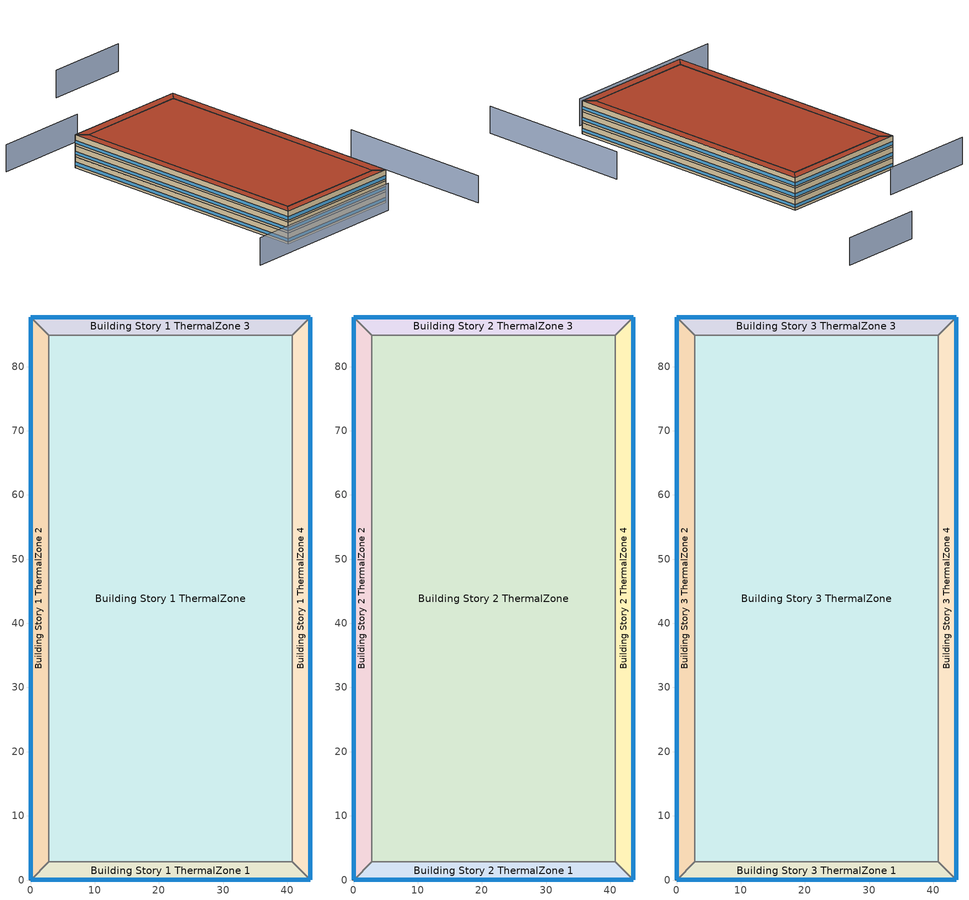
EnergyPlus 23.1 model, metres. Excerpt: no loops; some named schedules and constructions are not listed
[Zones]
Building Story 1 ThermalZone
 floor ground (Typical Insulated Carpeted 8in Slab Floor): 40.8,2.83 2.83,2.83 2.83,84.91 40.8,84.91 z0
 wall adiabatic (Typical Interior Wall): 2.83,2.83 40.8,2.83 40.8,84.91 2.83,84.91 2.83,2.83 z0:3.6
 ceiling adiabatic (Typical Interior Floor): 40.8,84.91 2.83,84.91 2.83,2.83 40.8,2.83 z3.6
Building Story 1 ThermalZone 1
 floor ground (Typical Insulated Carpeted 8in Slab Floor): 43.63,0 0,0 2.83,2.83 40.8,2.83 z0
 wall outside (Typical Insulated Steel Framed Exterior Wall R-20.41): 0,0 43.63,0 z0:3.6
 wall adiabatic (Typical Interior Wall): 43.63,0 40.8,2.83 2.83,2.83 0,0 z0:3.6
 window (U 0.48 SHGC 0.40 Dbl Ref-D Clr 6mm/13mm): 0.03,0 43.6,0 z0.76:1.84
 ceiling adiabatic (Typical Interior Ceiling): 40.8,2.83 2.83,2.83 0,0 43.63,0 z3.6
Building Story 1 ThermalZone 2
 floor ground (Typical Insulated Carpeted 8in Slab Floor): 0,0 0,87.74 2.83,84.91 2.83,2.83 z0
 wall outside (Typical Insulated Steel Framed Exterior Wall R-20.41): 0,87.74 0,0 z0:3.6
 wall adiabatic (Typical Interior Wall): 0,0 2.83,2.83 2.83,84.91 0,87.74 z0:3.6
 window (U 0.48 SHGC 0.40 Dbl Ref-D Clr 6mm/13mm): 0,87.71 0,0.03 z0.76:1.84
 ceiling adiabatic (Typical Interior Ceiling): 2.83,2.83 2.83,84.91 0,87.74 0,0 z3.6
Building Story 1 ThermalZone 3
 floor ground (Typical Insulated Carpeted 8in Slab Floor): 0,87.74 43.63,87.74 40.8,84.91 2.83,84.91 z0
 wall outside (Typical Insulated Steel Framed Exterior Wall R-20.41): 43.63,87.74 0,87.74 z0:3.6
 wall adiabatic (Typical Interior Wall): 0,87.74 2.83,84.91 40.8,84.91 43.63,87.74 z0:3.6
 window (U 0.48 SHGC 0.40 Dbl Ref-D Clr 6mm/13mm): 43.6,87.74 0.03,87.74 z0.76:1.84
 ceiling adiabatic (Typical Interior Ceiling): 2.83,84.91 40.8,84.91 43.63,87.74 0,87.74 z3.6
Building Story 1 ThermalZone 4
 floor ground (Typical Insulated Carpeted 8in Slab Floor): 43.63,87.74 43.63,0 40.8,2.83 40.8,84.91 z0
 wall outside (Typical Insulated Steel Framed Exterior Wall R-20.41): 43.63,0 43.63,87.74 z0:3.6
 wall adiabatic (Typical Interior Wall): 43.63,87.74 40.8,84.91 40.8,2.83 43.63,0 z0:3.6
 window (U 0.48 SHGC 0.40 Dbl Ref-D Clr 6mm/13mm): 43.63,0.03 43.63,87.71 z0.76:1.84
 ceiling adiabatic (Typical Interior Ceiling): 40.8,84.91 40.8,2.83 43.63,0 43.63,87.74 z3.6
Building Story 2 ThermalZone
 floor adiabatic (Typical Interior Floor): 40.8,2.83 2.83,2.83 2.83,84.91 40.8,84.91 z3.6
 wall adiabatic (Typical Interior Wall): 2.83,2.83 40.8,2.83 40.8,84.91 2.83,84.91 2.83,2.83 z3.6:7.2
 ceiling adiabatic (Typical Interior Ceiling): 40.8,84.91 2.83,84.91 2.83,2.83 40.8,2.83 z7.2
Building Story 2 ThermalZone 1
 floor adiabatic (Typical Interior Ceiling): 43.63,0 0,0 2.83,2.83 40.8,2.83 z3.6
 wall outside (Typical Insulated Steel Framed Exterior Wall R-20.41): 0,0 43.63,0 z3.6:7.2
 wall adiabatic (Typical Interior Wall): 43.63,0 40.8,2.83 2.83,2.83 0,0 z3.6:7.2
 window (U 0.48 SHGC 0.40 Dbl Ref-D Clr 6mm/13mm): 0.03,0 43.6,0 z4.36:5.44
 ceiling adiabatic (Typical Interior Ceiling): 40.8,2.83 2.83,2.83 0,0 43.63,0 z7.2
Building Story 2 ThermalZone 2
 floor adiabatic (Typical Interior Ceiling): 0,0 0,87.74 2.83,84.91 2.83,2.83 z3.6
 wall outside (Typical Insulated Steel Framed Exterior Wall R-20.41): 0,87.74 0,0 z3.6:7.2
 wall adiabatic (Typical Interior Wall): 0,0 2.83,2.83 2.83,84.91 0,87.74 z3.6:7.2
 window (U 0.48 SHGC 0.40 Dbl Ref-D Clr 6mm/13mm): 0,87.71 0,0.03 z4.36:5.44
 ceiling adiabatic (Typical Interior Ceiling): 2.83,2.83 2.83,84.91 0,87.74 0,0 z7.2
Building Story 2 ThermalZone 3
 floor adiabatic (Typical Interior Ceiling): 0,87.74 43.63,87.74 40.8,84.91 2.83,84.91 z3.6
 wall outside (Typical Insulated Steel Framed Exterior Wall R-20.41): 43.63,87.74 0,87.74 z3.6:7.2
 wall adiabatic (Typical Interior Wall): 0,87.74 2.83,84.91 40.8,84.91 43.63,87.74 z3.6:7.2
 window (U 0.48 SHGC 0.40 Dbl Ref-D Clr 6mm/13mm): 43.6,87.74 0.03,87.74 z4.36:5.44
 ceiling adiabatic (Typical Interior Ceiling): 2.83,84.91 40.8,84.91 43.63,87.74 0,87.74 z7.2
Building Story 2 ThermalZone 4
 floor adiabatic (Typical Interior Ceiling): 43.63,87.74 43.63,0 40.8,2.83 40.8,84.91 z3.6
 wall outside (Typical Insulated Steel Framed Exterior Wall R-20.41): 43.63,0 43.63,87.74 z3.6:7.2
 wall adiabatic (Typical Interior Wall): 43.63,87.74 40.8,84.91 40.8,2.83 43.63,0 z3.6:7.2
 window (U 0.48 SHGC 0.40 Dbl Ref-D Clr 6mm/13mm): 43.63,0.03 43.63,87.71 z4.36:5.44
 ceiling adiabatic (Typical Interior Ceiling): 40.8,84.91 40.8,2.83 43.63,0 43.63,87.74 z7.2
Building Story 3 ThermalZone
 floor adiabatic (Typical Interior Ceiling): 40.8,2.83 2.83,2.83 2.83,84.91 40.8,84.91 z7.2
 wall adiabatic (Typical Interior Wall): 2.83,2.83 40.8,2.83 40.8,84.91 2.83,84.91 2.83,2.83 z7.2:10.8
 roof outside (Typical IEAD Roof R-31.25): 40.8,84.91 2.83,84.91 2.83,2.83 40.8,2.83 z10.8
Building Story 3 ThermalZone 1
 floor adiabatic (Typical Interior Ceiling): 43.63,0 0,0 2.83,2.83 40.8,2.83 z7.2
 wall outside (Typical Insulated Steel Framed Exterior Wall R-20.41): 0,0 43.63,0 z7.2:10.8
 wall adiabatic (Typical Interior Wall): 43.63,0 40.8,2.83 2.83,2.83 0,0 z7.2:10.8
 window (U 0.48 SHGC 0.40 Dbl Ref-D Clr 6mm/13mm): 0.03,0 43.6,0 z7.96:9.04
 roof outside (Typical IEAD Roof R-31.25): 40.8,2.83 2.83,2.83 0,0 43.63,0 z10.8
Building Story 3 ThermalZone 2
 floor adiabatic (Typical Interior Ceiling): 0,0 0,87.74 2.83,84.91 2.83,2.83 z7.2
 wall outside (Typical Insulated Steel Framed Exterior Wall R-20.41): 0,87.74 0,0 z7.2:10.8
 wall adiabatic (Typical Interior Wall): 0,0 2.83,2.83 2.83,84.91 0,87.74 z7.2:10.8
 window (U 0.48 SHGC 0.40 Dbl Ref-D Clr 6mm/13mm): 0,87.71 0,0.03 z7.96:9.04
 roof outside (Typical IEAD Roof R-31.25): 2.83,2.83 2.83,84.91 0,87.74 0,0 z10.8
Building Story 3 ThermalZone 3
 floor adiabatic (Typical Interior Ceiling): 0,87.74 43.63,87.74 40.8,84.91 2.83,84.91 z7.2
 wall outside (Typical Insulated Steel Framed Exterior Wall R-20.41): 43.63,87.74 0,87.74 z7.2:10.8
 wall adiabatic (Typical Interior Wall): 0,87.74 2.83,84.91 40.8,84.91 43.63,87.74 z7.2:10.8
 window (U 0.48 SHGC 0.40 Dbl Ref-D Clr 6mm/13mm): 43.6,87.74 0.03,87.74 z7.96:9.04
 roof outside (Typical IEAD Roof R-31.25): 2.83,84.91 40.8,84.91 43.63,87.74 0,87.74 z10.8
Building Story 3 ThermalZone 4
 floor adiabatic (Typical Interior Ceiling): 43.63,87.74 43.63,0 40.8,2.83 40.8,84.91 z7.2
 wall outside (Typical Insulated Steel Framed Exterior Wall R-20.41): 43.63,0 43.63,87.74 z7.2:10.8
 wall adiabatic (Typical Interior Wall): 43.63,87.74 40.8,84.91 40.8,2.83 43.63,0 z7.2:10.8
 window (U 0.48 SHGC 0.40 Dbl Ref-D Clr 6mm/13mm): 43.63,0.03 43.63,87.71 z7.96:9.04
 roof outside (Typical IEAD Roof R-31.25): 40.8,84.91 40.8,2.83 43.63,0 43.63,87.74 z10.8
shading: -16.75,100.95 15.24,100.95 / 39.77,-4.66 -17.75,-4.66 / 62.47,31.54 62.47,-20.77 / 35.92,128.61 63.81,128.61 z0:9
[Building]
bld_12: Terrain=City
[Site:Location]
Laramie General Brees Field_WY_USA: Latitude {deg}=41.31356; Longitude {deg}=-105.585; Time Zone {hr}=-7; Elevation {m}=2215
[Site:GroundTemperature:FCfactorMethod]
8.6, 2.8, -4.1, -8.8, -2.2, 0.3, 6.7, 10.1, 16.5, 20.6, 19.2, 14.7
[Site:WaterMainsTemperature]
Calculation Method=Correlation; Annual Average Outdoor Air Temperature {C}=8.96667; Maximum Difference In Monthly Average Outdoor Air Temperatures {deltaC}=26.2
[SizingPeriod:DesignDay] Day of Month=21; Dry-Bulb Temperature Range Modifier Type=DefaultMultipliers; Humidity Condition Type=Wetbulb; Barometric Pressure {Pa}=98769; Rain Indicator=No; Snow Indicator=No; Daylight Saving Time Indicator=No; Begin Environment Reset Mode=FullResetAtBeginEnvironment
Name | Month | Day Type | Maximum Dry-Bulb Temperature {C} | Daily Dry-Bulb Temperature Range {deltaC} | Wetbulb or DewPoint at Maximum Dry-Bulb {C} | Wind Speed {m/s} | Wind Direction {deg} | Solar Model Indicator | ASHRAE Clear Sky Optical Depth for Beam Irradiance (taub) | ASHRAE Clear Sky Optical Depth for Diffuse Irradiance (taud) | Sky Clearness
Buffalo Niagara Intl Ap Ann Clg .4% Condns DB=>MWB 1 | 7 | SummerDesignDay | 30.3 | 9.3 | 21.8 | 5.7 | 240 | ASHRAETau | 0.462 | 2.001
Buffalo Niagara Intl Ap Ann Clg .4% Condns WB=>MDB 1 | 7 | SummerDesignDay | 27.8 | 9.3 | 23.8 | 5.7 | 240 | ASHRAETau | 0.462 | 2.001
Buffalo Niagara Intl Ap Ann Htg 99.6% Condns DB 1 | 1 | WinterDesignDay | -16.3 | 0 | -16.3 | 5.1 | 270 | ASHRAEClearSky |  |  | 0
[Material] Thermal Absorptance=0.9; Solar Absorptance=0.7
Name | Roughness | Thickness {m} | Conductivity {W/m-K} | Density {kg/m3} | Specific Heat {J/kg-K} | Visible Absorptance
100mm Normalweight concrete floor | MediumRough | 0.1016 | 2.31045 | 2322 | 832.557 | 0.7
25mm Stucco | Smooth | 0.0254 | 0.72 | 1856 | 840 | 0.7
5/8 in. Gypsum Board | MediumSmooth | 0.0159 | 0.16 | 800 | 1090 | 0.7
8 in. Normalweight Concrete Floor | MediumRough | 0.2032 | 2.31 | 2322 | 832 | 0.7
G01 13mm gypsum board | Smooth | 0.0127 | 0.160031 | 800.001 | 1090.73 | 0.5
Metal Roof Surface | Smooth | 0.0008 | 45.28 | 7824 | 500 | 0.7
Roof Membrane | VeryRough | 0.0095 | 0.16 | 1121.29 | 1460 | 0.7
[Material:NoMass] Roughness=Smooth; Thermal Absorptance=0.9; Solar Absorptance=0.7
Name | Thermal Resistance {m2-K/W} | Visible Absorptance
CP02 CARPET PAD; Typical Carpet Pad | 0.21648 | 0.8
Typical Insulation R-18.23 | 3.21036 | 0.7
Typical Insulation R-30.13 | 5.30668 | 0.7
[WindowMaterial:Gas]
AIR 13MM: Gas Type=Air; Thickness {m}=0.0127
[WindowMaterial:Glazing] Optical Data Type=SpectralAverage; Thickness {m}=0.006; Infrared Transmittance at Normal Incidence=0; Front Side Infrared Hemispherical Emissivity=0.84; Conductivity {W/m-K}=0.9; Dirt Correction Factor for Solar and Visible Transmittance=1; Solar Diffusing=No
Name | Solar Transmittance at Normal Incidence | Front Side Solar Reflectance at Normal Incidence | Back Side Solar Reflectance at Normal Incidence | Visible Transmittance at Normal Incidence | Front Side Visible Reflectance at Normal Incidence | Back Side Visible Reflectance at Normal Incidence | Back Side Infrared Hemispherical Emissivity
CLEAR 6MM | 0.775 | 0.071 | 0.071 | 0.881 | 0.08 | 0.08 | 0.84
REF D CLEAR 6MM | 0.429 | 0.308 | 0.379 | 0.334 | 0.453 | 0.505 | 0.82
[Construction]
Typical IEAD Roof R-31.25: Roof Membrane, Typical Insulation R-30.13, Metal Roof Surface
Typical Insulated Carpeted 8in Slab Floor: 8 in. Normalweight Concrete Floor, Typical Carpet Pad
Typical Insulated Steel Framed Exterior Wall R-20.41: 25mm Stucco, 5/8 in. Gypsum Board, Typical Insulation R-18.23, 5/8 in. Gypsum Board
Typical Interior Ceiling: CP02 CARPET PAD, 100mm Normalweight concrete floor
Typical Interior Floor: 100mm Normalweight concrete floor, CP02 CARPET PAD
Typical Interior Wall: G01 13mm gypsum board, G01 13mm gypsum board
U 0.48 SHGC 0.40 Dbl Ref-D Clr 6mm/13mm: REF D CLEAR 6MM, AIR 13MM, CLEAR 6MM
[SurfaceProperty:SurroundingSurfaces] Surrounding Surface 1=SurroundingSurface1; Surrounding Surface 1 View Factor=0.5
Name | Surrounding Surface 1 Temperature Schedule
SrdSurfs:Surface 56 | Srf-Surface 56-Tmp
SrdSurfs:Surface 44 | Srf-Surface 44-Tmp
SrdSurfs:Surface 50 | Srf-Surface 50-Tmp
SrdSurfs:Surface 38 | Srf-Surface 38-Tmp
[SurfaceProperty:LocalEnvironment]
Name | Exterior Surface | Surrounding Surfaces Object
LocEnv:Surface 44 | Surface 44 | SrdSurfs:Surface 56
LocEnv:Surface 56 | Surface 56 | SrdSurfs:Surface 44
LocEnv:Surface 50 | Surface 50 | SrdSurfs:Surface 38
LocEnv:Surface 38 | Surface 38 | SrdSurfs:Surface 50
[Zone] Part of Total Floor Area=Yes
Name | Multiplier
Building Story 1 ThermalZone; Building Story 1 ThermalZone 1; Building Story 1 ThermalZone 2; Building Story 1 ThermalZone 3; Building Story 1 ThermalZone 4; Building Story 3 ThermalZone; Building Story 3 ThermalZone 1; Building Story 3 ThermalZone 2; Building Story 3 ThermalZone 3; Building Story 3 ThermalZone 4 | 1
Building Story 2 ThermalZone; Building Story 2 ThermalZone 1; Building Story 2 ThermalZone 2; Building Story 2 ThermalZone 3; Building Story 2 ThermalZone 4 | 28
[Space]
Name | Zone | Space Type
Building Story 1 Space | Building Story 1 ThermalZone | Story Ground Blended Space Type
Building Story 1 Space 1 | Building Story 1 ThermalZone 1 | Story Ground Blended Space Type
Building Story 1 Space 2 | Building Story 1 ThermalZone 2 | Story Ground Blended Space Type
Building Story 1 Space 3 | Building Story 1 ThermalZone 3 | Story Ground Blended Space Type
Building Story 1 Space 4 | Building Story 1 ThermalZone 4 | Story Ground Blended Space Type
Building Story 2 Space | Building Story 2 ThermalZone | Story Mid Blended Space Type
Building Story 2 Space 1 | Building Story 2 ThermalZone 1 | Story Mid Blended Space Type
Building Story 2 Space 2 | Building Story 2 ThermalZone 2 | Story Mid Blended Space Type
Building Story 2 Space 3 | Building Story 2 ThermalZone 3 | Story Mid Blended Space Type
Building Story 2 Space 4 | Building Story 2 ThermalZone 4 | Story Mid Blended Space Type
Building Story 3 Space | Building Story 3 ThermalZone | Story Top Blended Space Type
Building Story 3 Space 1 | Building Story 3 ThermalZone 1 | Story Top Blended Space Type
Building Story 3 Space 2 | Building Story 3 ThermalZone 2 | Story Top Blended Space Type
Building Story 3 Space 3 | Building Story 3 ThermalZone 3 | Story Top Blended Space Type
Building Story 3 Space 4 | Building Story 3 ThermalZone 4 | Story Top Blended Space Type
[InternalMass]
Name | Construction | Zone or ZoneList | Space or SpaceList | Surface Area {m2}
Building Story 1 Space 3 Office OfficeLarge Data Center A  - Story Ground Mass; Building Story 1 Space 3 Office OfficeLarge Data Center C  - Story Ground Mass | InteriorFurnishings 1 | Building Story 1 ThermalZone 3 | Building Story 1 Space 3 | 0.278318
Building Story 1 Space Office OfficeLarge Data Center A  - Story Ground Mass; Building Story 1 Space Office OfficeLarge Data Center C  - Story Ground Mass | InteriorFurnishings 1 | Building Story 1 ThermalZone | Building Story 1 Space | 7.51683
Building Story 1 Space 1 Office OfficeLarge Data Center A  - Story Ground Mass; Building Story 1 Space 1 Office OfficeLarge Data Center C  - Story Ground Mass | InteriorFurnishings 1 | Building Story 1 ThermalZone 1 | Building Story 1 Space 1 | 0.278321
Building Story 1 Space 2 Office OfficeLarge Data Center A  - Story Ground Mass; Building Story 1 Space 2 Office OfficeLarge Data Center C  - Story Ground Mass | InteriorFurnishings 1 | Building Story 1 ThermalZone 2 | Building Story 1 Space 2 | 0.579248
Building Story 1 Space 4 Office OfficeLarge Data Center A  - Story Ground Mass; Building Story 1 Space 4 Office OfficeLarge Data Center C  - Story Ground Mass | InteriorFurnishings 1 | Building Story 1 ThermalZone 4 | Building Story 1 Space 4 | 0.579248
Building Story 1 Space 3 Office OfficeLarge Data Center B  - Story Ground Mass | InteriorFurnishings 1 | Building Story 1 ThermalZone 3 | Building Story 1 Space 3 | 2.0466
Building Story 1 Space Office OfficeLarge Data Center B  - Story Ground Mass | InteriorFurnishings 1 | Building Story 1 ThermalZone | Building Story 1 Space | 55.2748
Building Story 1 Space 1 Office OfficeLarge Data Center B  - Story Ground Mass | InteriorFurnishings 1 | Building Story 1 ThermalZone 1 | Building Story 1 Space 1 | 2.04662
Building Story 1 Space 2 Office OfficeLarge Data Center B  - Story Ground Mass | InteriorFurnishings 1 | Building Story 1 ThermalZone 2 | Building Story 1 Space 2 | 4.25949
Building Story 1 Space 4 Office OfficeLarge Data Center B  - Story Ground Mass | InteriorFurnishings 1 | Building Story 1 ThermalZone 4 | Building Story 1 Space 4 | 4.25949
Building Story 1 Space 3 Office OfficeLarge Main Data Center A  - Story Ground Mass; Building Story 1 Space 3 Office OfficeLarge Main Data Center C  - Story Ground Mass | InteriorFurnishings 1 | Building Story 1 ThermalZone 3 | Building Story 1 Space 3 | 0.50038
Building Story 1 Space Office OfficeLarge Main Data Center A  - Story Ground Mass; Building Story 1 Space Office OfficeLarge Main Data Center C  - Story Ground Mass | InteriorFurnishings 1 | Building Story 1 ThermalZone | Building Story 1 Space | 13.5143
Building Story 1 Space 1 Office OfficeLarge Main Data Center A  - Story Ground Mass; Building Story 1 Space 1 Office OfficeLarge Main Data Center C  - Story Ground Mass | InteriorFurnishings 1 | Building Story 1 ThermalZone 1 | Building Story 1 Space 1 | 0.500385
Building Story 1 Space 2 Office OfficeLarge Main Data Center A  - Story Ground Mass; Building Story 1 Space 2 Office OfficeLarge Main Data Center C  - Story Ground Mass | InteriorFurnishings 1 | Building Story 1 ThermalZone 2 | Building Story 1 Space 2 | 1.04141
Building Story 1 Space 4 Office OfficeLarge Main Data Center A  - Story Ground Mass; Building Story 1 Space 4 Office OfficeLarge Main Data Center C  - Story Ground Mass | InteriorFurnishings 1 | Building Story 1 ThermalZone 4 | Building Story 1 Space 4 | 1.04141
Building Story 1 Space 3 Office OfficeLarge Main Data Center B  - Story Ground Mass | InteriorFurnishings 1 | Building Story 1 ThermalZone 3 | Building Story 1 Space 3 | 3.67953
Building Story 1 Space Office OfficeLarge Main Data Center B  - Story Ground Mass | InteriorFurnishings 1 | Building Story 1 ThermalZone | Building Story 1 Space | 99.377
Building Story 1 Space 1 Office OfficeLarge Main Data Center B  - Story Ground Mass | InteriorFurnishings 1 | Building Story 1 ThermalZone 1 | Building Story 1 Space 1 | 3.67957
Building Story 1 Space 2 Office OfficeLarge Main Data Center B  - Story Ground Mass | InteriorFurnishings 1 | Building Story 1 ThermalZone 2 | Building Story 1 Space 2 | 7.65801
Building Story 1 Space 4 Office OfficeLarge Main Data Center B  - Story Ground Mass | InteriorFurnishings 1 | Building Story 1 ThermalZone 4 | Building Story 1 Space 4 | 7.65801
Building Story 1 Space 3 SecondarySchool Auditorium A  - Story Ground Mass; Building Story 1 Space 3 SecondarySchool Auditorium C  - Story Ground Mass | InteriorFurnishings 1 | Building Story 1 ThermalZone 3 | Building Story 1 Space 3 | 2.23839
Building Story 1 Space SecondarySchool Auditorium A  - Story Ground Mass; Building Story 1 Space SecondarySchool Auditorium C  - Story Ground Mass | InteriorFurnishings 1 | Building Story 1 ThermalZone | Building Story 1 Space | 60.4545
Building Story 1 Space 1 SecondarySchool Auditorium A  - Story Ground Mass; Building Story 1 Space 1 SecondarySchool Auditorium C  - Story Ground Mass | InteriorFurnishings 1 | Building Story 1 ThermalZone 1 | Building Story 1 Space 1 | 2.23841
Building Story 1 Space 2 SecondarySchool Auditorium A  - Story Ground Mass; Building Story 1 Space 2 SecondarySchool Auditorium C  - Story Ground Mass | InteriorFurnishings 1 | Building Story 1 ThermalZone 2 | Building Story 1 Space 2 | 4.65863
Building Story 1 Space 4 SecondarySchool Auditorium A  - Story Ground Mass; Building Story 1 Space 4 SecondarySchool Auditorium C  - Story Ground Mass | InteriorFurnishings 1 | Building Story 1 ThermalZone 4 | Building Story 1 Space 4 | 4.65863
Building Story 1 Space 3 SecondarySchool Auditorium B  - Story Ground Mass | InteriorFurnishings 1 | Building Story 1 ThermalZone 3 | Building Story 1 Space 3 | 16.4599
Building Story 1 Space SecondarySchool Auditorium B  - Story Ground Mass | InteriorFurnishings 1 | Building Story 1 ThermalZone | Building Story 1 Space | 444.55
Building Story 1 Space 1 SecondarySchool Auditorium B  - Story Ground Mass | InteriorFurnishings 1 | Building Story 1 ThermalZone 1 | Building Story 1 Space 1 | 16.4601
Building Story 1 Space 2 SecondarySchool Auditorium B  - Story Ground Mass | InteriorFurnishings 1 | Building Story 1 ThermalZone 2 | Building Story 1 Space 2 | 34.2571
Building Story 1 Space 4 SecondarySchool Auditorium B  - Story Ground Mass | InteriorFurnishings 1 | Building Story 1 ThermalZone 4 | Building Story 1 Space 4 | 34.2571
Building Story 1 Space 3 SecondarySchool Cafeteria A  - Story Ground Mass; Building Story 1 Space 3 SecondarySchool Cafeteria C  - Story Ground Mass | InteriorFurnishings 1 | Building Story 1 ThermalZone 3 | Building Story 1 Space 3 | 1.41676
Building Story 1 Space SecondarySchool Cafeteria A  - Story Ground Mass; Building Story 1 Space SecondarySchool Cafeteria C  - Story Ground Mass | InteriorFurnishings 1 | Building Story 1 ThermalZone | Building Story 1 Space | 38.2639
Building Story 1 Space 1 SecondarySchool Cafeteria A  - Story Ground Mass; Building Story 1 Space 1 SecondarySchool Cafeteria C  - Story Ground Mass | InteriorFurnishings 1 | Building Story 1 ThermalZone 1 | Building Story 1 Space 1 | 1.41677
Building Story 1 Space 2 SecondarySchool Cafeteria A  - Story Ground Mass; Building Story 1 Space 2 SecondarySchool Cafeteria C  - Story Ground Mass | InteriorFurnishings 1 | Building Story 1 ThermalZone 2 | Building Story 1 Space 2 | 2.94862
Building Story 1 Space 4 SecondarySchool Cafeteria A  - Story Ground Mass; Building Story 1 Space 4 SecondarySchool Cafeteria C  - Story Ground Mass | InteriorFurnishings 1 | Building Story 1 ThermalZone 4 | Building Story 1 Space 4 | 2.94862
Building Story 1 Space 3 SecondarySchool Cafeteria B  - Story Ground Mass | InteriorFurnishings 1 | Building Story 1 ThermalZone 3 | Building Story 1 Space 3 | 10.4181
Building Story 1 Space SecondarySchool Cafeteria B  - Story Ground Mass | InteriorFurnishings 1 | Building Story 1 ThermalZone | Building Story 1 Space | 281.372
Building Story 1 Space 1 SecondarySchool Cafeteria B  - Story Ground Mass | InteriorFurnishings 1 | Building Story 1 ThermalZone 1 | Building Story 1 Space 1 | 10.4182
Building Story 1 Space 2 SecondarySchool Cafeteria B  - Story Ground Mass | InteriorFurnishings 1 | Building Story 1 ThermalZone 2 | Building Story 1 Space 2 | 21.6826
Building Story 1 Space 4 SecondarySchool Cafeteria B  - Story Ground Mass | InteriorFurnishings 1 | Building Story 1 ThermalZone 4 | Building Story 1 Space 4 | 21.6826
Building Story 1 Space 3 SecondarySchool Classroom A  - Story Ground Mass; Building Story 1 Space 3 SecondarySchool Classroom C  - Story Ground Mass | InteriorFurnishings 1 | Building Story 1 ThermalZone 3 | Building Story 1 Space 3 | 6.88548
Building Story 1 Space SecondarySchool Classroom A  - Story Ground Mass; Building Story 1 Space SecondarySchool Classroom C  - Story Ground Mass | InteriorFurnishings 1 | Building Story 1 ThermalZone | Building Story 1 Space | 185.964
Building Story 1 Space 1 SecondarySchool Classroom A  - Story Ground Mass; Building Story 1 Space 1 SecondarySchool Classroom C  - Story Ground Mass | InteriorFurnishings 1 | Building Story 1 ThermalZone 1 | Building Story 1 Space 1 | 6.88555
Building Story 1 Space 2 SecondarySchool Classroom A  - Story Ground Mass; Building Story 1 Space 2 SecondarySchool Classroom C  - Story Ground Mass | InteriorFurnishings 1 | Building Story 1 ThermalZone 2 | Building Story 1 Space 2 | 14.3304
Building Story 1 Space 4 SecondarySchool Classroom A  - Story Ground Mass; Building Story 1 Space 4 SecondarySchool Classroom C  - Story Ground Mass | InteriorFurnishings 1 | Building Story 1 ThermalZone 4 | Building Story 1 Space 4 | 14.3304
Building Story 1 Space 3 SecondarySchool ComputerRoom A  - Story Ground Mass; Building Story 1 Space 3 SecondarySchool ComputerRoom C  - Story Ground Mass | InteriorFurnishings 1 | Building Story 1 ThermalZone 3 | Building Story 1 Space 3 | 2.16288
Building Story 1 Space SecondarySchool ComputerRoom A  - Story Ground Mass; Building Story 1 Space SecondarySchool ComputerRoom C  - Story Ground Mass | InteriorFurnishings 1 | Building Story 1 ThermalZone | Building Story 1 Space | 58.4153
Building Story 1 Space 1 SecondarySchool ComputerRoom A  - Story Ground Mass; Building Story 1 Space 1 SecondarySchool ComputerRoom C  - Story Ground Mass | InteriorFurnishings 1 | Building Story 1 ThermalZone 1 | Building Story 1 Space 1 | 2.16291
Building Story 1 Space 2 SecondarySchool ComputerRoom A  - Story Ground Mass; Building Story 1 Space 2 SecondarySchool ComputerRoom C  - Story Ground Mass | InteriorFurnishings 1 | Building Story 1 ThermalZone 2 | Building Story 1 Space 2 | 4.5015
Building Story 1 Space 4 SecondarySchool ComputerRoom A  - Story Ground Mass; Building Story 1 Space 4 SecondarySchool ComputerRoom C  - Story Ground Mass | InteriorFurnishings 1 | Building Story 1 ThermalZone 4 | Building Story 1 Space 4 | 4.5015
Building Story 1 Space 3 SecondarySchool ComputerRoom B  - Story Ground Mass | InteriorFurnishings 1 | Building Story 1 ThermalZone 3 | Building Story 1 Space 3 | 15.9047
Building Story 1 Space SecondarySchool ComputerRoom B  - Story Ground Mass | InteriorFurnishings 1 | Building Story 1 ThermalZone | Building Story 1 Space | 429.556
Building Story 1 Space 1 SecondarySchool ComputerRoom B  - Story Ground Mass | InteriorFurnishings 1 | Building Story 1 ThermalZone 1 | Building Story 1 Space 1 | 15.9049
Building Story 1 Space 2 SecondarySchool ComputerRoom B  - Story Ground Mass | InteriorFurnishings 1 | Building Story 1 ThermalZone 2 | Building Story 1 Space 2 | 33.1016
Building Story 1 Space 4 SecondarySchool ComputerRoom B  - Story Ground Mass | InteriorFurnishings 1 | Building Story 1 ThermalZone 4 | Building Story 1 Space 4 | 33.1016
Building Story 1 Space 3 SecondarySchool Corridor B  - Story Ground Mass | InteriorFurnishings 1 | Building Story 1 ThermalZone 3 | Building Story 1 Space 3 | 9.70896
Building Story 1 Space SecondarySchool Corridor B  - Story Ground Mass | InteriorFurnishings 1 | Building Story 1 ThermalZone | Building Story 1 Space | 262.22
Building Story 1 Space 1 SecondarySchool Corridor B  - Story Ground Mass | InteriorFurnishings 1 | Building Story 1 ThermalZone 1 | Building Story 1 Space 1 | 9.70905
Building Story 1 Space 2 SecondarySchool Corridor B  - Story Ground Mass | InteriorFurnishings 1 | Building Story 1 ThermalZone 2 | Building Story 1 Space 2 | 20.2067
Building Story 1 Space 4 SecondarySchool Corridor B  - Story Ground Mass | InteriorFurnishings 1 | Building Story 1 ThermalZone 4 | Building Story 1 Space 4 | 20.2067
Building Story 1 Space 3 SecondarySchool Gym A  - Story Ground Mass; Building Story 1 Space 3 SecondarySchool Gym C  - Story Ground Mass | InteriorFurnishings 1 | Building Story 1 ThermalZone 3 | Building Story 1 Space 3 | 5.55168
Building Story 1 Space SecondarySchool Gym A  - Story Ground Mass; Building Story 1 Space SecondarySchool Gym C  - Story Ground Mass | InteriorFurnishings 1 | Building Story 1 ThermalZone | Building Story 1 Space | 149.94
Building Story 1 Space 1 SecondarySchool Gym A  - Story Ground Mass; Building Story 1 Space 1 SecondarySchool Gym C  - Story Ground Mass | InteriorFurnishings 1 | Building Story 1 ThermalZone 1 | Building Story 1 Space 1 | 5.55174
Building Story 1 Space 2 SecondarySchool Gym A  - Story Ground Mass; Building Story 1 Space 2 SecondarySchool Gym C  - Story Ground Mass | InteriorFurnishings 1 | Building Story 1 ThermalZone 2 | Building Story 1 Space 2 | 11.5544
Building Story 1 Space 4 SecondarySchool Gym A  - Story Ground Mass; Building Story 1 Space 4 SecondarySchool Gym C  - Story Ground Mass | InteriorFurnishings 1 | Building Story 1 ThermalZone 4 | Building Story 1 Space 4 | 11.5544
Building Story 1 Space 3 SecondarySchool Gym A end_a - Story Ground Mass; Building Story 1 Space 3 SecondarySchool Gym C end_a - Story Ground Mass | InteriorFurnishings 1 | Building Story 1 ThermalZone 3 | Building Story 1 Space 3 | 1.7586
Building Story 1 Space SecondarySchool Gym A end_a - Story Ground Mass; Building Story 1 Space SecondarySchool Gym C end_a - Story Ground Mass | InteriorFurnishings 1 | Building Story 1 ThermalZone | Building Story 1 Space | 47.4965
Building Story 1 Space 1 SecondarySchool Gym A end_a - Story Ground Mass; Building Story 1 Space 1 SecondarySchool Gym C end_a - Story Ground Mass | InteriorFurnishings 1 | Building Story 1 ThermalZone 1 | Building Story 1 Space 1 | 1.75862
Building Story 1 Space 2 SecondarySchool Gym A end_a - Story Ground Mass; Building Story 1 Space 2 SecondarySchool Gym C end_a - Story Ground Mass | InteriorFurnishings 1 | Building Story 1 ThermalZone 2 | Building Story 1 Space 2 | 3.66009
Building Story 1 Space 4 SecondarySchool Gym A end_a - Story Ground Mass; Building Story 1 Space 4 SecondarySchool Gym C end_a - Story Ground Mass | InteriorFurnishings 1 | Building Story 1 ThermalZone 4 | Building Story 1 Space 4 | 3.66009
Building Story 1 Space 3 SecondarySchool Gym B  - Story Ground Mass | InteriorFurnishings 1 | Building Story 1 ThermalZone 3 | Building Story 1 Space 3 | 40.8241
Building Story 1 Space SecondarySchool Gym B  - Story Ground Mass | InteriorFurnishings 1 | Building Story 1 ThermalZone | Building Story 1 Space | 1102.58
Building Story 1 Space 1 SecondarySchool Gym B  - Story Ground Mass | InteriorFurnishings 1 | Building Story 1 ThermalZone 1 | Building Story 1 Space 1 | 40.8245
Building Story 1 Space 2 SecondarySchool Gym B  - Story Ground Mass | InteriorFurnishings 1 | Building Story 1 ThermalZone 2 | Building Story 1 Space 2 | 84.9651
Building Story 1 Space 4 SecondarySchool Gym B  - Story Ground Mass | InteriorFurnishings 1 | Building Story 1 ThermalZone 4 | Building Story 1 Space 4 | 84.9651
Building Story 1 Space 3 SecondarySchool Gym B end_a - Story Ground Mass | InteriorFurnishings 1 | Building Story 1 ThermalZone 3 | Building Story 1 Space 3 | 12.9318
Building Story 1 Space SecondarySchool Gym B end_a - Story Ground Mass | InteriorFurnishings 1 | Building Story 1 ThermalZone | Building Story 1 Space | 349.264
Building Story 1 Space 1 SecondarySchool Gym B end_a - Story Ground Mass | InteriorFurnishings 1 | Building Story 1 ThermalZone 1 | Building Story 1 Space 1 | 12.932
Building Story 1 Space 2 SecondarySchool Gym B end_a - Story Ground Mass | InteriorFurnishings 1 | Building Story 1 ThermalZone 2 | Building Story 1 Space 2 | 26.9144
Building Story 1 Space 4 SecondarySchool Gym B end_a - Story Ground Mass | InteriorFurnishings 1 | Building Story 1 ThermalZone 4 | Building Story 1 Space 4 | 26.9144
Building Story 1 Space 3 SecondarySchool Kitchen A  - Story Ground Mass; Building Story 1 Space 3 SecondarySchool Kitchen C  - Story Ground Mass | InteriorFurnishings 1 | Building Story 1 ThermalZone 3 | Building Story 1 Space 3 | 0.488537
Building Story 1 Space SecondarySchool Kitchen A  - Story Ground Mass; Building Story 1 Space SecondarySchool Kitchen C  - Story Ground Mass | InteriorFurnishings 1 | Building Story 1 ThermalZone | Building Story 1 Space | 13.1944
Building Story 1 Space 1 SecondarySchool Kitchen A  - Story Ground Mass; Building Story 1 Space 1 SecondarySchool Kitchen C  - Story Ground Mass | InteriorFurnishings 1 | Building Story 1 ThermalZone 1 | Building Story 1 Space 1 | 0.488541
Building Story 1 Space 2 SecondarySchool Kitchen A  - Story Ground Mass; Building Story 1 Space 2 SecondarySchool Kitchen C  - Story Ground Mass | InteriorFurnishings 1 | Building Story 1 ThermalZone 2 | Building Story 1 Space 2 | 1.01677
Building Story 1 Space 4 SecondarySchool Kitchen A  - Story Ground Mass; Building Story 1 Space 4 SecondarySchool Kitchen C  - Story Ground Mass | InteriorFurnishings 1 | Building Story 1 ThermalZone 4 | Building Story 1 Space 4 | 1.01677
Building Story 1 Space 3 SecondarySchool Kitchen B  - Story Ground Mass | InteriorFurnishings 1 | Building Story 1 ThermalZone 3 | Building Story 1 Space 3 | 3.59244
Building Story 1 Space SecondarySchool Kitchen B  - Story Ground Mass | InteriorFurnishings 1 | Building Story 1 ThermalZone | Building Story 1 Space | 97.0249
Building Story 1 Space 1 SecondarySchool Kitchen B  - Story Ground Mass | InteriorFurnishings 1 | Building Story 1 ThermalZone 1 | Building Story 1 Space 1 | 3.59248
Building Story 1 Space 2 SecondarySchool Kitchen B  - Story Ground Mass | InteriorFurnishings 1 | Building Story 1 ThermalZone 2 | Building Story 1 Space 2 | 7.47676
Building Story 1 Space 4 SecondarySchool Kitchen B  - Story Ground Mass | InteriorFurnishings 1 | Building Story 1 ThermalZone 4 | Building Story 1 Space 4 | 7.47676
Building Story 1 Space 3 SecondarySchool Library A  - Story Ground Mass; Building Story 1 Space 3 SecondarySchool Library C  - Story Ground Mass | InteriorFurnishings 1 | Building Story 1 ThermalZone 3 | Building Story 1 Space 3 | 1.90529
Building Story 1 Space SecondarySchool Library A  - Story Ground Mass; Building Story 1 Space SecondarySchool Library C  - Story Ground Mass | InteriorFurnishings 1 | Building Story 1 ThermalZone | Building Story 1 Space | 51.4583
Building Story 1 Space 1 SecondarySchool Library A  - Story Ground Mass; Building Story 1 Space 1 SecondarySchool Library C  - Story Ground Mass | InteriorFurnishings 1 | Building Story 1 ThermalZone 1 | Building Story 1 Space 1 | 1.90531
Building Story 1 Space 2 SecondarySchool Library A  - Story Ground Mass; Building Story 1 Space 2 SecondarySchool Library C  - Story Ground Mass | InteriorFurnishings 1 | Building Story 1 ThermalZone 2 | Building Story 1 Space 2 | 3.96539
Building Story 1 Space 4 SecondarySchool Library A  - Story Ground Mass; Building Story 1 Space 4 SecondarySchool Library C  - Story Ground Mass | InteriorFurnishings 1 | Building Story 1 ThermalZone 4 | Building Story 1 Space 4 | 3.96539
Building Story 1 Space 3 SecondarySchool Library B  - Story Ground Mass | InteriorFurnishings 1 | Building Story 1 ThermalZone 3 | Building Story 1 Space 3 | 14.0105
Building Story 1 Space SecondarySchool Library B  - Story Ground Mass | InteriorFurnishings 1 | Building Story 1 ThermalZone | Building Story 1 Space | 378.397
Building Story 1 Space 1 SecondarySchool Library B  - Story Ground Mass | InteriorFurnishings 1 | Building Story 1 ThermalZone 1 | Building Story 1 Space 1 | 14.0107
Building Story 1 Space 2 SecondarySchool Library B  - Story Ground Mass | InteriorFurnishings 1 | Building Story 1 ThermalZone 2 | Building Story 1 Space 2 | 29.1594
Building Story 1 Space 4 SecondarySchool Library B  - Story Ground Mass | InteriorFurnishings 1 | Building Story 1 ThermalZone 4 | Building Story 1 Space 4 | 29.1594
Building Story 1 Space 3 SecondarySchool Lobby A  - Story Ground Mass; Building Story 1 Space 3 SecondarySchool Lobby C  - Story Ground Mass; Building Story 1 Space 3 SecondarySchool Restroom A  - Story Ground Mass; Building Story 1 Space 3 SecondarySchool Restroom C  - Story Ground Mass | InteriorFurnishings 1 | Building Story 1 ThermalZone 3 | Building Story 1 Space 3 | 0.950426
Building Story 1 Space SecondarySchool Lobby A  - Story Ground Mass; Building Story 1 Space SecondarySchool Lobby C  - Story Ground Mass; Building Story 1 Space SecondarySchool Restroom A  - Story Ground Mass; Building Story 1 Space SecondarySchool Restroom C  - Story Ground Mass | InteriorFurnishings 1 | Building Story 1 ThermalZone | Building Story 1 Space | 25.6692
Building Story 1 Space 1 SecondarySchool Lobby A  - Story Ground Mass; Building Story 1 Space 1 SecondarySchool Lobby C  - Story Ground Mass; Building Story 1 Space 1 SecondarySchool Restroom A  - Story Ground Mass; Building Story 1 Space 1 SecondarySchool Restroom C  - Story Ground Mass | InteriorFurnishings 1 | Building Story 1 ThermalZone 1 | Building Story 1 Space 1 | 0.950435
Building Story 1 Space 2 SecondarySchool Lobby A  - Story Ground Mass; Building Story 1 Space 2 SecondarySchool Lobby C  - Story Ground Mass; Building Story 1 Space 2 SecondarySchool Restroom A  - Story Ground Mass; Building Story 1 Space 2 SecondarySchool Restroom C  - Story Ground Mass | InteriorFurnishings 1 | Building Story 1 ThermalZone 2 | Building Story 1 Space 2 | 1.97807
Building Story 1 Space 4 SecondarySchool Lobby A  - Story Ground Mass; Building Story 1 Space 4 SecondarySchool Lobby C  - Story Ground Mass; Building Story 1 Space 4 SecondarySchool Restroom A  - Story Ground Mass; Building Story 1 Space 4 SecondarySchool Restroom C  - Story Ground Mass | InteriorFurnishings 1 | Building Story 1 ThermalZone 4 | Building Story 1 Space 4 | 1.97807
Building Story 1 Space 3 SecondarySchool Lobby B  - Story Ground Mass; Building Story 1 Space 3 SecondarySchool Restroom B  - Story Ground Mass | InteriorFurnishings 1 | Building Story 1 ThermalZone 3 | Building Story 1 Space 3 | 6.98893
Building Story 1 Space SecondarySchool Lobby B  - Story Ground Mass; Building Story 1 Space SecondarySchool Restroom B  - Story Ground Mass | InteriorFurnishings 1 | Building Story 1 ThermalZone | Building Story 1 Space | 188.758
Building Story 1 Space 1 SecondarySchool Lobby B  - Story Ground Mass; Building Story 1 Space 1 SecondarySchool Restroom B  - Story Ground Mass | InteriorFurnishings 1 | Building Story 1 ThermalZone 1 | Building Story 1 Space 1 | 6.989
Building Story 1 Space 2 SecondarySchool Lobby B  - Story Ground Mass; Building Story 1 Space 2 SecondarySchool Restroom B  - Story Ground Mass | InteriorFurnishings 1 | Building Story 1 ThermalZone 2 | Building Story 1 Space 2 | 14.5457
Building Story 1 Space 4 SecondarySchool Lobby B  - Story Ground Mass; Building Story 1 Space 4 SecondarySchool Restroom B  - Story Ground Mass | InteriorFurnishings 1 | Building Story 1 ThermalZone 4 | Building Story 1 Space 4 | 14.5457
Building Story 1 Space 3 SecondarySchool Mechanical A  - Story Ground Mass; Building Story 1 Space 3 SecondarySchool Mechanical C  - Story Ground Mass | InteriorFurnishings 1 | Building Story 1 ThermalZone 3 | Building Story 1 Space 3 | 1.54999
Building Story 1 Space SecondarySchool Mechanical A  - Story Ground Mass; Building Story 1 Space SecondarySchool Mechanical C  - Story Ground Mass | InteriorFurnishings 1 | Building Story 1 ThermalZone | Building Story 1 Space | 41.8623
Building Story 1 Space 1 SecondarySchool Mechanical A  - Story Ground Mass; Building Story 1 Space 1 SecondarySchool Mechanical C  - Story Ground Mass | InteriorFurnishings 1 | Building Story 1 ThermalZone 1 | Building Story 1 Space 1 | 1.55001
Building Story 1 Space 2 SecondarySchool Mechanical A  - Story Ground Mass; Building Story 1 Space 2 SecondarySchool Mechanical C  - Story Ground Mass | InteriorFurnishings 1 | Building Story 1 ThermalZone 2 | Building Story 1 Space 2 | 3.22592
Building Story 1 Space 4 SecondarySchool Mechanical A  - Story Ground Mass; Building Story 1 Space 4 SecondarySchool Mechanical C  - Story Ground Mass | InteriorFurnishings 1 | Building Story 1 ThermalZone 4 | Building Story 1 Space 4 | 3.22592
Building Story 1 Space 3 SecondarySchool Mechanical B  - Story Ground Mass | InteriorFurnishings 1 | Building Story 1 ThermalZone 3 | Building Story 1 Space 3 | 11.3978
Building Story 1 Space SecondarySchool Mechanical B  - Story Ground Mass | InteriorFurnishings 1 | Building Story 1 ThermalZone | Building Story 1 Space | 307.834
Building Story 1 Space 1 SecondarySchool Mechanical B  - Story Ground Mass | InteriorFurnishings 1 | Building Story 1 ThermalZone 1 | Building Story 1 Space 1 | 11.3979
Building Story 1 Space 2 SecondarySchool Mechanical B  - Story Ground Mass | InteriorFurnishings 1 | Building Story 1 ThermalZone 2 | Building Story 1 Space 2 | 23.7217
Building Story 1 Space 4 SecondarySchool Mechanical B  - Story Ground Mass | InteriorFurnishings 1 | Building Story 1 ThermalZone 4 | Building Story 1 Space 4 | 23.7217
Building Story 1 Space 3 SecondarySchool Office A  - Story Ground Mass; Building Story 1 Space 3 SecondarySchool Office C  - Story Ground Mass | InteriorFurnishings 1 | Building Story 1 ThermalZone 3 | Building Story 1 Space 3 | 2.41159
Building Story 1 Space SecondarySchool Office A  - Story Ground Mass; Building Story 1 Space SecondarySchool Office C  - Story Ground Mass | InteriorFurnishings 1 | Building Story 1 ThermalZone | Building Story 1 Space | 65.1325
Building Story 1 Space 1 SecondarySchool Office A  - Story Ground Mass; Building Story 1 Space 1 SecondarySchool Office C  - Story Ground Mass | InteriorFurnishings 1 | Building Story 1 ThermalZone 1 | Building Story 1 Space 1 | 2.41162
Building Story 1 Space 2 SecondarySchool Office A  - Story Ground Mass; Building Story 1 Space 2 SecondarySchool Office C  - Story Ground Mass | InteriorFurnishings 1 | Building Story 1 ThermalZone 2 | Building Story 1 Space 2 | 5.01912
Building Story 1 Space 4 SecondarySchool Office A  - Story Ground Mass; Building Story 1 Space 4 SecondarySchool Office C  - Story Ground Mass | InteriorFurnishings 1 | Building Story 1 ThermalZone 4 | Building Story 1 Space 4 | 5.01912
Building Story 1 Space 3 SecondarySchool Office B  - Story Ground Mass | InteriorFurnishings 1 | Building Story 1 ThermalZone 3 | Building Story 1 Space 3 | 17.7336
Building Story 1 Space SecondarySchool Office B  - Story Ground Mass | InteriorFurnishings 1 | Building Story 1 ThermalZone | Building Story 1 Space | 478.95
Building Story 1 Space 1 SecondarySchool Office B  - Story Ground Mass | InteriorFurnishings 1 | Building Story 1 ThermalZone 1 | Building Story 1 Space 1 | 17.7338
Building Story 1 Space 2 SecondarySchool Office B  - Story Ground Mass | InteriorFurnishings 1 | Building Story 1 ThermalZone 2 | Building Story 1 Space 2 | 36.908
Building Story 1 Space 4 SecondarySchool Office B  - Story Ground Mass | InteriorFurnishings 1 | Building Story 1 ThermalZone 4 | Building Story 1 Space 4 | 36.908
Building Story 1 Space Mass | InteriorFurnishings 2 | Building Story 1 ThermalZone | Building Story 1 Space | 6233.02
Building Story 1 Space 1 Mass | InteriorFurnishings 2 | Building Story 1 ThermalZone 1 | Building Story 1 Space 1 | 230.786
Building Story 1 Space 2 Mass | InteriorFurnishings 2 | Building Story 1 ThermalZone 2 | Building Story 1 Space 2 | 480.318
Building Story 1 Space 3 Mass | InteriorFurnishings 2 | Building Story 1 ThermalZone 3 | Building Story 1 Space 3 | 230.784
Building Story 1 Space 4 Mass | InteriorFurnishings 2 | Building Story 1 ThermalZone 4 | Building Story 1 Space 4 | 480.318
Building Story 2 Space 1 Office WholeBuilding - Lg Office A  - Story Mid Mass; Building Story 2 Space 1 Office WholeBuilding - Lg Office C  - Story Mid Mass | InteriorFurnishings 1 | Building Story 2 ThermalZone 1 | Building Story 2 Space 1 | 2.39744
Building Story 2 Space Office WholeBuilding - Lg Office A  - Story Mid Mass; Building Story 2 Space Office WholeBuilding - Lg Office C  - Story Mid Mass | InteriorFurnishings 1 | Building Story 2 ThermalZone | Building Story 2 Space | 64.7495
Building Story 2 Space 2 Office WholeBuilding - Lg Office A  - Story Mid Mass; Building Story 2 Space 2 Office WholeBuilding - Lg Office C  - Story Mid Mass | InteriorFurnishings 1 | Building Story 2 ThermalZone 2 | Building Story 2 Space 2 | 4.98961
Building Story 2 Space 3 Office WholeBuilding - Lg Office A  - Story Mid Mass; Building Story 2 Space 3 Office WholeBuilding - Lg Office C  - Story Mid Mass | InteriorFurnishings 1 | Building Story 2 ThermalZone 3 | Building Story 2 Space 3 | 2.39741
Building Story 2 Space 4 Office WholeBuilding - Lg Office A  - Story Mid Mass; Building Story 2 Space 4 Office WholeBuilding - Lg Office C  - Story Mid Mass | InteriorFurnishings 1 | Building Story 2 ThermalZone 4 | Building Story 2 Space 4 | 4.98961
Building Story 2 Space 1 Office WholeBuilding - Lg Office A end_b - Story Mid Mass; Building Story 2 Space 1 Office WholeBuilding - Lg Office C end_b - Story Mid Mass | InteriorFurnishings 1 | Building Story 2 ThermalZone 1 | Building Story 2 Space 1 | 1.75862
Building Story 2 Space Office WholeBuilding - Lg Office A end_b - Story Mid Mass; Building Story 2 Space Office WholeBuilding - Lg Office C end_b - Story Mid Mass | InteriorFurnishings 1 | Building Story 2 ThermalZone | Building Story 2 Space | 47.4965
Building Story 2 Space 2 Office WholeBuilding - Lg Office A end_b - Story Mid Mass; Building Story 2 Space 2 Office WholeBuilding - Lg Office C end_b - Story Mid Mass | InteriorFurnishings 1 | Building Story 2 ThermalZone 2 | Building Story 2 Space 2 | 3.66009
Building Story 2 Space 3 Office WholeBuilding - Lg Office A end_b - Story Mid Mass; Building Story 2 Space 3 Office WholeBuilding - Lg Office C end_b - Story Mid Mass | InteriorFurnishings 1 | Building Story 2 ThermalZone 3 | Building Story 2 Space 3 | 1.7586
Building Story 2 Space 4 Office WholeBuilding - Lg Office A end_b - Story Mid Mass; Building Story 2 Space 4 Office WholeBuilding - Lg Office C end_b - Story Mid Mass | InteriorFurnishings 1 | Building Story 2 ThermalZone 4 | Building Story 2 Space 4 | 3.66009
Building Story 2 Space 1 Office WholeBuilding - Lg Office B  - Story Mid Mass | InteriorFurnishings 1 | Building Story 2 ThermalZone 1 | Building Story 2 Space 1 | 17.6295
Building Story 2 Space Office WholeBuilding - Lg Office B  - Story Mid Mass | InteriorFurnishings 1 | Building Story 2 ThermalZone | Building Story 2 Space | 476.134
Building Story 2 Space 2 Office WholeBuilding - Lg Office B  - Story Mid Mass | InteriorFurnishings 1 | Building Story 2 ThermalZone 2 | Building Story 2 Space 2 | 36.6909
Building Story 2 Space 3 Office WholeBuilding - Lg Office B  - Story Mid Mass | InteriorFurnishings 1 | Building Story 2 ThermalZone 3 | Building Story 2 Space 3 | 17.6293
Building Story 2 Space 4 Office WholeBuilding - Lg Office B  - Story Mid Mass | InteriorFurnishings 1 | Building Story 2 ThermalZone 4 | Building Story 2 Space 4 | 36.6909
Building Story 2 Space 1 Office WholeBuilding - Lg Office B end_b - Story Mid Mass | InteriorFurnishings 1 | Building Story 2 ThermalZone 1 | Building Story 2 Space 1 | 12.932
Building Story 2 Space Office WholeBuilding - Lg Office B end_b - Story Mid Mass | InteriorFurnishings 1 | Building Story 2 ThermalZone | Building Story 2 Space | 349.264
Building Story 2 Space 2 Office WholeBuilding - Lg Office B end_b - Story Mid Mass | InteriorFurnishings 1 | Building Story 2 ThermalZone 2 | Building Story 2 Space 2 | 26.9144
Building Story 2 Space 3 Office WholeBuilding - Lg Office B end_b - Story Mid Mass | InteriorFurnishings 1 | Building Story 2 ThermalZone 3 | Building Story 2 Space 3 | 12.9318
Building Story 2 Space 4 Office WholeBuilding - Lg Office B end_b - Story Mid Mass | InteriorFurnishings 1 | Building Story 2 ThermalZone 4 | Building Story 2 Space 4 | 26.9144
Building Story 2 Space 1 SecondarySchool Classroom A  - Story Mid Mass; Building Story 2 Space 1 SecondarySchool Classroom C  - Story Mid Mass | InteriorFurnishings 1 | Building Story 2 ThermalZone 1 | Building Story 2 Space 1 | 51.4545
Building Story 2 Space SecondarySchool Classroom A  - Story Mid Mass; Building Story 2 Space SecondarySchool Classroom C  - Story Mid Mass | InteriorFurnishings 1 | Building Story 2 ThermalZone | Building Story 2 Space | 1389.67
Building Story 2 Space 2 SecondarySchool Classroom A  - Story Mid Mass; Building Story 2 Space 2 SecondarySchool Classroom C  - Story Mid Mass | InteriorFurnishings 1 | Building Story 2 ThermalZone 2 | Building Story 2 Space 2 | 107.088
Building Story 2 Space 3 SecondarySchool Classroom A  - Story Mid Mass; Building Story 2 Space 3 SecondarySchool Classroom C  - Story Mid Mass | InteriorFurnishings 1 | Building Story 2 ThermalZone 3 | Building Story 2 Space 3 | 51.454
Building Story 2 Space 4 SecondarySchool Classroom A  - Story Mid Mass; Building Story 2 Space 4 SecondarySchool Classroom C  - Story Mid Mass | InteriorFurnishings 1 | Building Story 2 ThermalZone 4 | Building Story 2 Space 4 | 107.088
Building Story 2 Space 1 SecondarySchool Classroom A end_a - Story Mid Mass; Building Story 2 Space 1 SecondarySchool Classroom C end_a - Story Mid Mass | InteriorFurnishings 1 | Building Story 2 ThermalZone 1 | Building Story 2 Space 1 | 4.82372
Building Story 2 Space SecondarySchool Classroom A end_a - Story Mid Mass; Building Story 2 Space SecondarySchool Classroom C end_a - Story Mid Mass | InteriorFurnishings 1 | Building Story 2 ThermalZone | Building Story 2 Space | 130.278
Building Story 2 Space 2 SecondarySchool Classroom A end_a - Story Mid Mass; Building Story 2 Space 2 SecondarySchool Classroom C end_a - Story Mid Mass | InteriorFurnishings 1 | Building Story 2 ThermalZone 2 | Building Story 2 Space 2 | 10.0393
Building Story 2 Space 3 SecondarySchool Classroom A end_a - Story Mid Mass; Building Story 2 Space 3 SecondarySchool Classroom C end_a - Story Mid Mass | InteriorFurnishings 1 | Building Story 2 ThermalZone 3 | Building Story 2 Space 3 | 4.82368
Building Story 2 Space 4 SecondarySchool Classroom A end_a - Story Mid Mass; Building Story 2 Space 4 SecondarySchool Classroom C end_a - Story Mid Mass | InteriorFurnishings 1 | Building Story 2 ThermalZone 4 | Building Story 2 Space 4 | 10.0393
Building Story 2 Space 1 SecondarySchool Corridor B  - Story Mid Mass | InteriorFurnishings 1 | Building Story 2 ThermalZone 1 | Building Story 2 Space 1 | 72.554
Building Story 2 Space SecondarySchool Corridor B  - Story Mid Mass | InteriorFurnishings 1 | Building Story 2 ThermalZone | Building Story 2 Space | 1959.53
Building Story 2 Space 2 SecondarySchool Corridor B  - Story Mid Mass | InteriorFurnishings 1 | Building Story 2 ThermalZone 2 | Building Story 2 Space 2 | 151.001
Building Story 2 Space 3 SecondarySchool Corridor B  - Story Mid Mass | InteriorFurnishings 1 | Building Story 2 ThermalZone 3 | Building Story 2 Space 3 | 72.5533
Building Story 2 Space 4 SecondarySchool Corridor B  - Story Mid Mass | InteriorFurnishings 1 | Building Story 2 ThermalZone 4 | Building Story 2 Space 4 | 151.001
Building Story 2 Space 1 SecondarySchool Corridor B end_a - Story Mid Mass | InteriorFurnishings 1 | Building Story 2 ThermalZone 1 | Building Story 2 Space 1 | 6.80175
Building Story 2 Space SecondarySchool Corridor B end_a - Story Mid Mass | InteriorFurnishings 1 | Building Story 2 ThermalZone | Building Story 2 Space | 183.7
Building Story 2 Space 2 SecondarySchool Corridor B end_a - Story Mid Mass | InteriorFurnishings 1 | Building Story 2 ThermalZone 2 | Building Story 2 Space 2 | 14.156
Building Story 2 Space 3 SecondarySchool Corridor B end_a - Story Mid Mass | InteriorFurnishings 1 | Building Story 2 ThermalZone 3 | Building Story 2 Space 3 | 6.80169
Building Story 2 Space 4 SecondarySchool Corridor B end_a - Story Mid Mass | InteriorFurnishings 1 | Building Story 2 ThermalZone 4 | Building Story 2 Space 4 | 14.156
Building Story 2 Space Mass | InteriorFurnishings 2 | Building Story 2 ThermalZone | Building Story 2 Space | 6233.02
Building Story 2 Space 1 Mass | InteriorFurnishings 2 | Building Story 2 ThermalZone 1 | Building Story 2 Space 1 | 230.786
Building Story 2 Space 2 Mass | InteriorFurnishings 2 | Building Story 2 ThermalZone 2 | Building Story 2 Space 2 | 480.318
Building Story 2 Space 3 Mass | InteriorFurnishings 2 | Building Story 2 ThermalZone 3 | Building Story 2 Space 3 | 230.784
Building Story 2 Space 4 Mass | InteriorFurnishings 2 | Building Story 2 ThermalZone 4 | Building Story 2 Space 4 | 480.318
Building Story 3 Space 1 Office WholeBuilding - Lg Office A  - Story Top Mass; Building Story 3 Space 1 Office WholeBuilding - Lg Office C  - Story Top Mass | InteriorFurnishings 1 | Building Story 3 ThermalZone 1 | Building Story 3 Space 1 | 21.1566
Building Story 3 Space Office WholeBuilding - Lg Office A  - Story Top Mass; Building Story 3 Space Office WholeBuilding - Lg Office C  - Story Top Mass | InteriorFurnishings 1 | Building Story 3 ThermalZone | Building Story 3 Space | 571.393
Building Story 3 Space 2 Office WholeBuilding - Lg Office A  - Story Top Mass | InteriorFurnishings 1 | Building Story 3 ThermalZone 2 | Building Story 3 Space 2 | 44.0316
Building Story 3 Space 3 Office WholeBuilding - Lg Office A  - Story Top Mass | InteriorFurnishings 1 | Building Story 3 ThermalZone 3 | Building Story 3 Space 3 | 21.1564
Building Story 3 Space 4 Office WholeBuilding - Lg Office A  - Story Top Mass | InteriorFurnishings 1 | Building Story 3 ThermalZone 4 | Building Story 3 Space 4 | 44.0316
Building Story 3 Space 1 Office WholeBuilding - Lg Office A end_a - Story Top Mass; Building Story 3 Space 1 Office WholeBuilding - Lg Office A end_b - Story Top Mass | InteriorFurnishings 1 | Building Story 3 ThermalZone 1 | Building Story 3 Space 1 | 1.75862
Building Story 3 Space Office WholeBuilding - Lg Office A end_a - Story Top Mass; Building Story 3 Space Office WholeBuilding - Lg Office A end_b - Story Top Mass | InteriorFurnishings 1 | Building Story 3 ThermalZone | Building Story 3 Space | 47.4965
Building Story 3 Space 2 Office WholeBuilding - Lg Office A end_a - Story Top Mass; Building Story 3 Space 2 Office WholeBuilding - Lg Office A end_b - Story Top Mass | InteriorFurnishings 1 | Building Story 3 ThermalZone 2 | Building Story 3 Space 2 | 3.66009
Building Story 3 Space 3 Office WholeBuilding - Lg Office A end_a - Story Top Mass; Building Story 3 Space 3 Office WholeBuilding - Lg Office A end_b - Story Top Mass | InteriorFurnishings 1 | Building Story 3 ThermalZone 3 | Building Story 3 Space 3 | 1.7586
Building Story 3 Space 4 Office WholeBuilding - Lg Office A end_a - Story Top Mass; Building Story 3 Space 4 Office WholeBuilding - Lg Office A end_b - Story Top Mass | InteriorFurnishings 1 | Building Story 3 ThermalZone 4 | Building Story 3 Space 4 | 3.66009
Building Story 3 Space 1 Office WholeBuilding - Lg Office B  - Story Top Mass | InteriorFurnishings 1 | Building Story 3 ThermalZone 1 | Building Story 3 Space 1 | 155.574
Building Story 3 Space Office WholeBuilding - Lg Office B  - Story Top Mass | InteriorFurnishings 1 | Building Story 3 ThermalZone | Building Story 3 Space | 4201.72
Building Story 3 Space 2 Office WholeBuilding - Lg Office B  - Story Top Mass | InteriorFurnishings 1 | Building Story 3 ThermalZone 2 | Building Story 3 Space 2 | 323.785
Building Story 3 Space 3 Office WholeBuilding - Lg Office B  - Story Top Mass | InteriorFurnishings 1 | Building Story 3 ThermalZone 3 | Building Story 3 Space 3 | 155.573
Building Story 3 Space 4 Office WholeBuilding - Lg Office B  - Story Top Mass | InteriorFurnishings 1 | Building Story 3 ThermalZone 4 | Building Story 3 Space 4 | 323.785
Building Story 3 Space 1 Office WholeBuilding - Lg Office B end_a - Story Top Mass; Building Story 3 Space 1 Office WholeBuilding - Lg Office B end_b - Story Top Mass | InteriorFurnishings 1 | Building Story 3 ThermalZone 1 | Building Story 3 Space 1 | 12.932
Building Story 3 Space Office WholeBuilding - Lg Office B end_a - Story Top Mass; Building Story 3 Space Office WholeBuilding - Lg Office B end_b - Story Top Mass | InteriorFurnishings 1 | Building Story 3 ThermalZone | Building Story 3 Space | 349.264
Building Story 3 Space 2 Office WholeBuilding - Lg Office B end_a - Story Top Mass; Building Story 3 Space 2 Office WholeBuilding - Lg Office B end_b - Story Top Mass | InteriorFurnishings 1 | Building Story 3 ThermalZone 2 | Building Story 3 Space 2 | 26.9144
Building Story 3 Space 3 Office WholeBuilding - Lg Office B end_a - Story Top Mass; Building Story 3 Space 3 Office WholeBuilding - Lg Office B end_b - Story Top Mass | InteriorFurnishings 1 | Building Story 3 ThermalZone 3 | Building Story 3 Space 3 | 12.9318
Building Story 3 Space 4 Office WholeBuilding - Lg Office B end_a - Story Top Mass; Building Story 3 Space 4 Office WholeBuilding - Lg Office B end_b - Story Top Mass | InteriorFurnishings 1 | Building Story 3 ThermalZone 4 | Building Story 3 Space 4 | 26.9144
